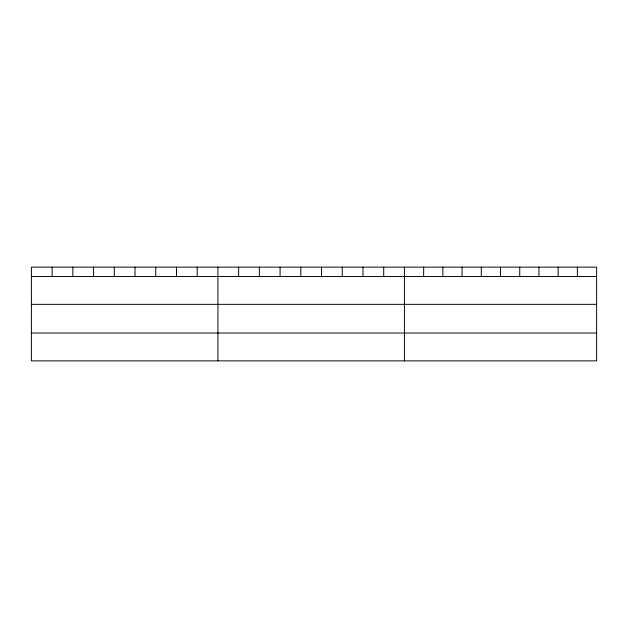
<?xml version="1.0" encoding="UTF-8"?>
<svg xmlns="http://www.w3.org/2000/svg" width="628" height="628" viewBox="0 0 628 628"><rect width="100%" height="100%" fill="white"/><g stroke="black" fill="none" stroke-linecap="round" stroke-linejoin="round"><path stroke-width="0.94" d="M596.6 276.493L596.6 360.865L31.4 360.865L31.4 267.136L596.6 267.136L596.6 276.493L31.4 276.493M31.4 304.337L596.6 304.337M31.4 333.028L596.6 333.028M577.383 267.136L577.383 276.493M558.166 267.136L558.166 276.493M538.95 267.136L538.95 276.493M519.733 267.136L519.733 276.493M500.516 267.136L500.516 276.493M481.299 267.136L481.299 276.493M462.082 267.136L462.082 276.493M442.866 267.136L442.866 276.493M423.649 267.136L423.649 276.493M404.432 267.136L404.432 360.865M383.708 267.136L383.708 276.493M362.984 267.136L362.984 276.493M342.26 267.136L342.26 276.493M321.536 267.136L321.536 276.493M300.812 267.136L300.812 276.493M280.088 267.136L280.088 276.493M259.364 267.136L259.364 276.493M238.64 267.136L238.64 276.493M217.916 267.136L217.916 360.865M197.192 267.136L197.192 276.493M176.468 267.136L176.468 276.493M155.744 267.136L155.744 276.493M135.02 267.136L135.02 276.493M114.296 267.136L114.296 276.493M93.572 267.136L93.572 276.493M72.848 267.136L72.848 276.493M52.124 267.136L52.124 276.493"/></g></svg>
